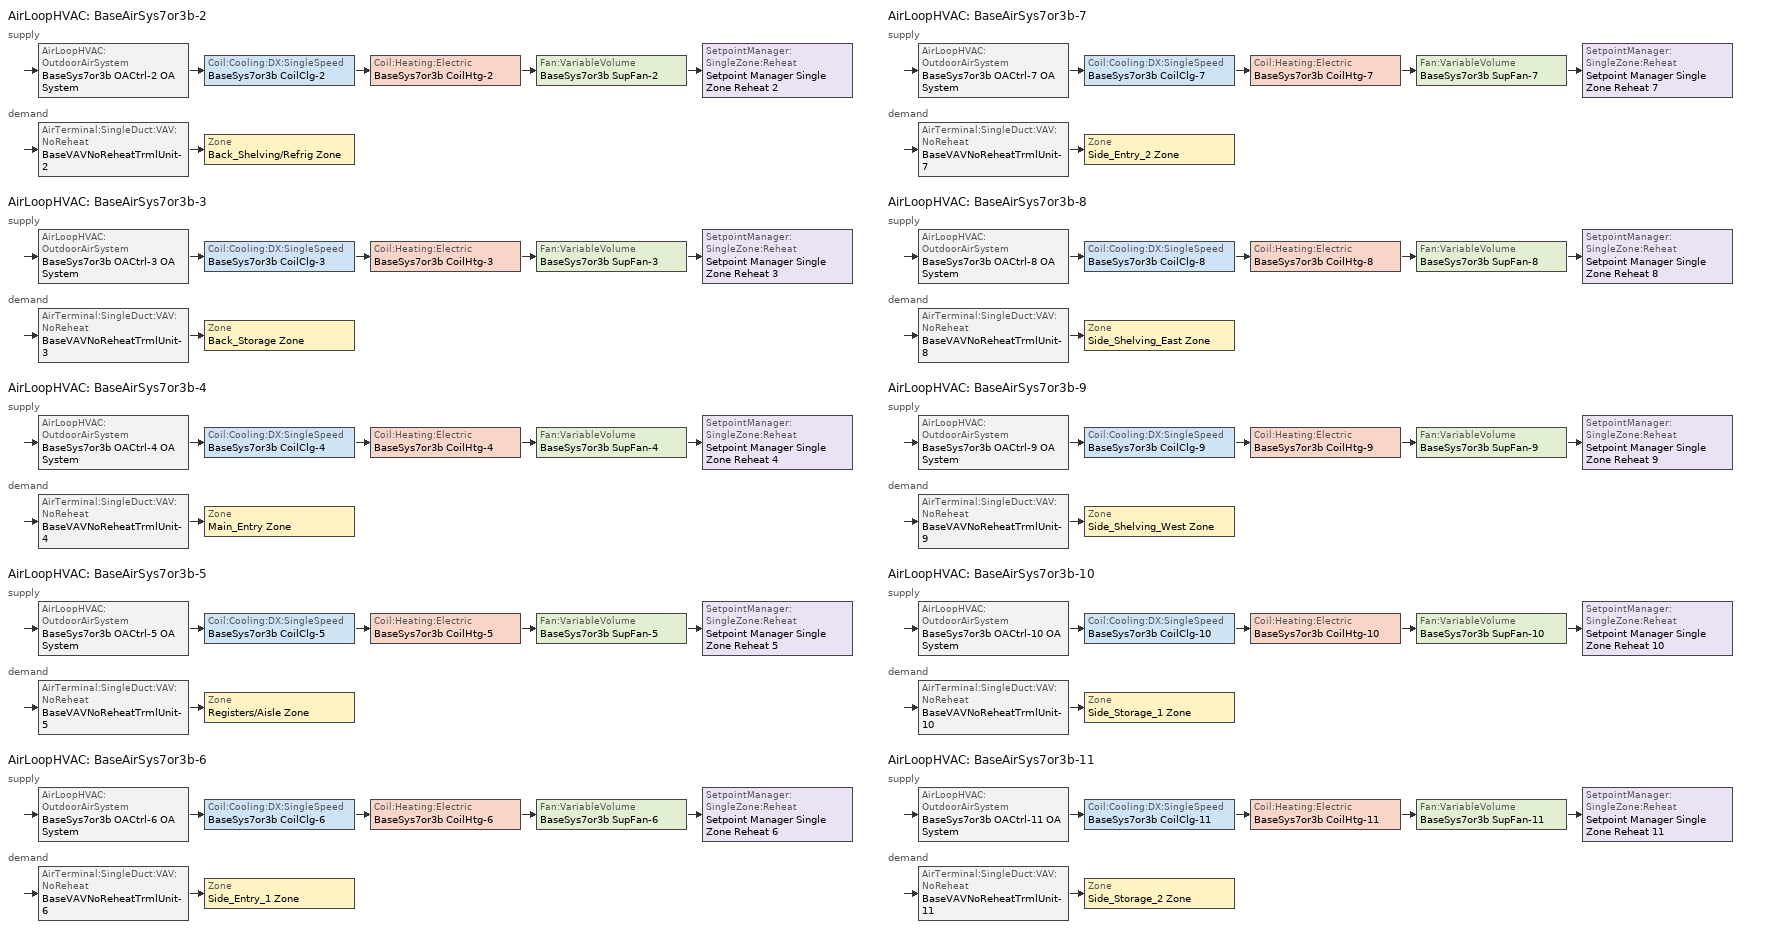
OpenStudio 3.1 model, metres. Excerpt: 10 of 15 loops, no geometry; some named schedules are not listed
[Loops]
AirLoopHVAC 'BaseAirSys7or3b-2'
 supply: AirLoopHVAC:OutdoorAirSystem 'BaseSys7or3b OACtrl-2 OA System' > Coil:Cooling:DX:SingleSpeed 'BaseSys7or3b CoilClg-2' > Coil:Heating:Electric 'BaseSys7or3b CoilHtg-2' > Fan:VariableVolume 'BaseSys7or3b SupFan-2' > SetpointManager:SingleZone:Reheat 'Setpoint Manager Single Zone Reheat 2'
 demand: AirTerminal:SingleDuct:VAV:NoReheat 'BaseVAVNoReheatTrmlUnit-2' > Zone 'Back_Shelving/Refrig Zone'
AirLoopHVAC 'BaseAirSys7or3b-3'
 supply: AirLoopHVAC:OutdoorAirSystem 'BaseSys7or3b OACtrl-3 OA System' > Coil:Cooling:DX:SingleSpeed 'BaseSys7or3b CoilClg-3' > Coil:Heating:Electric 'BaseSys7or3b CoilHtg-3' > Fan:VariableVolume 'BaseSys7or3b SupFan-3' > SetpointManager:SingleZone:Reheat 'Setpoint Manager Single Zone Reheat 3'
 demand: AirTerminal:SingleDuct:VAV:NoReheat 'BaseVAVNoReheatTrmlUnit-3' > Zone 'Back_Storage Zone'
AirLoopHVAC 'BaseAirSys7or3b-4'
 supply: AirLoopHVAC:OutdoorAirSystem 'BaseSys7or3b OACtrl-4 OA System' > Coil:Cooling:DX:SingleSpeed 'BaseSys7or3b CoilClg-4' > Coil:Heating:Electric 'BaseSys7or3b CoilHtg-4' > Fan:VariableVolume 'BaseSys7or3b SupFan-4' > SetpointManager:SingleZone:Reheat 'Setpoint Manager Single Zone Reheat 4'
 demand: AirTerminal:SingleDuct:VAV:NoReheat 'BaseVAVNoReheatTrmlUnit-4' > Zone 'Main_Entry Zone'
AirLoopHVAC 'BaseAirSys7or3b-5'
 supply: AirLoopHVAC:OutdoorAirSystem 'BaseSys7or3b OACtrl-5 OA System' > Coil:Cooling:DX:SingleSpeed 'BaseSys7or3b CoilClg-5' > Coil:Heating:Electric 'BaseSys7or3b CoilHtg-5' > Fan:VariableVolume 'BaseSys7or3b SupFan-5' > SetpointManager:SingleZone:Reheat 'Setpoint Manager Single Zone Reheat 5'
 demand: AirTerminal:SingleDuct:VAV:NoReheat 'BaseVAVNoReheatTrmlUnit-5' > Zone 'Registers/Aisle Zone'
AirLoopHVAC 'BaseAirSys7or3b-6'
 supply: AirLoopHVAC:OutdoorAirSystem 'BaseSys7or3b OACtrl-6 OA System' > Coil:Cooling:DX:SingleSpeed 'BaseSys7or3b CoilClg-6' > Coil:Heating:Electric 'BaseSys7or3b CoilHtg-6' > Fan:VariableVolume 'BaseSys7or3b SupFan-6' > SetpointManager:SingleZone:Reheat 'Setpoint Manager Single Zone Reheat 6'
 demand: AirTerminal:SingleDuct:VAV:NoReheat 'BaseVAVNoReheatTrmlUnit-6' > Zone 'Side_Entry_1 Zone'
AirLoopHVAC 'BaseAirSys7or3b-7'
 supply: AirLoopHVAC:OutdoorAirSystem 'BaseSys7or3b OACtrl-7 OA System' > Coil:Cooling:DX:SingleSpeed 'BaseSys7or3b CoilClg-7' > Coil:Heating:Electric 'BaseSys7or3b CoilHtg-7' > Fan:VariableVolume 'BaseSys7or3b SupFan-7' > SetpointManager:SingleZone:Reheat 'Setpoint Manager Single Zone Reheat 7'
 demand: AirTerminal:SingleDuct:VAV:NoReheat 'BaseVAVNoReheatTrmlUnit-7' > Zone 'Side_Entry_2 Zone'
AirLoopHVAC 'BaseAirSys7or3b-8'
 supply: AirLoopHVAC:OutdoorAirSystem 'BaseSys7or3b OACtrl-8 OA System' > Coil:Cooling:DX:SingleSpeed 'BaseSys7or3b CoilClg-8' > Coil:Heating:Electric 'BaseSys7or3b CoilHtg-8' > Fan:VariableVolume 'BaseSys7or3b SupFan-8' > SetpointManager:SingleZone:Reheat 'Setpoint Manager Single Zone Reheat 8'
 demand: AirTerminal:SingleDuct:VAV:NoReheat 'BaseVAVNoReheatTrmlUnit-8' > Zone 'Side_Shelving_East Zone'
AirLoopHVAC 'BaseAirSys7or3b-9'
 supply: AirLoopHVAC:OutdoorAirSystem 'BaseSys7or3b OACtrl-9 OA System' > Coil:Cooling:DX:SingleSpeed 'BaseSys7or3b CoilClg-9' > Coil:Heating:Electric 'BaseSys7or3b CoilHtg-9' > Fan:VariableVolume 'BaseSys7or3b SupFan-9' > SetpointManager:SingleZone:Reheat 'Setpoint Manager Single Zone Reheat 9'
 demand: AirTerminal:SingleDuct:VAV:NoReheat 'BaseVAVNoReheatTrmlUnit-9' > Zone 'Side_Shelving_West Zone'
AirLoopHVAC 'BaseAirSys7or3b-10'
 supply: AirLoopHVAC:OutdoorAirSystem 'BaseSys7or3b OACtrl-10 OA System' > Coil:Cooling:DX:SingleSpeed 'BaseSys7or3b CoilClg-10' > Coil:Heating:Electric 'BaseSys7or3b CoilHtg-10' > Fan:VariableVolume 'BaseSys7or3b SupFan-10' > SetpointManager:SingleZone:Reheat 'Setpoint Manager Single Zone Reheat 10'
 demand: AirTerminal:SingleDuct:VAV:NoReheat 'BaseVAVNoReheatTrmlUnit-10' > Zone 'Side_Storage_1 Zone'
AirLoopHVAC 'BaseAirSys7or3b-11'
 supply: AirLoopHVAC:OutdoorAirSystem 'BaseSys7or3b OACtrl-11 OA System' > Coil:Cooling:DX:SingleSpeed 'BaseSys7or3b CoilClg-11' > Coil:Heating:Electric 'BaseSys7or3b CoilHtg-11' > Fan:VariableVolume 'BaseSys7or3b SupFan-11' > SetpointManager:SingleZone:Reheat 'Setpoint Manager Single Zone Reheat 11'
 demand: AirTerminal:SingleDuct:VAV:NoReheat 'BaseVAVNoReheatTrmlUnit-11' > Zone 'Side_Storage_2 Zone'
[Sizing:Zone] Zone Cooling Design Supply Air Temperature Input Method=TemperatureDifference; Zone Cooling Design Supply Air Temperature {C}=14; Zone Cooling Design Supply Air Temperature Difference {deltaC}=11.1111; Zone Heating Design Supply Air Temperature Input Method=TemperatureDifference; Zone Heating Design Supply Air Temperature {C}=40; Zone Heating Design Supply Air Temperature Difference {deltaC}=13.8889; Zone Cooling Design Supply Air Humidity Ratio {kg-H2O/kg-air}=0.0085; Zone Heating Design Supply Air Humidity Ratio {kg-H2O/kg-air}=0.008; Zone Heating Sizing Factor=1; Zone Cooling Sizing Factor=1; Cooling Design Air Flow Method=DesignDay; Cooling Minimum Air Flow per Zone Floor Area {m3/s-m2}=0; Cooling Minimum Air Flow {m3/s}=0; Cooling Minimum Air Flow Fraction=0; Heating Design Air Flow Method=DesignDayWithLimit; Heating Maximum Air Flow per Zone Floor Area {m3/s-m2}=0; Heating Maximum Air Flow {m3/s}=0; Heating Maximum Air Flow Fraction=0.5; Account for Dedicated Outdoor Air System=No; Dedicated Outdoor Air System Control Strategy=NeutralSupplyAir; Dedicated Outdoor Air Low Setpoint Temperature for Design {C}=autosize; Dedicated Outdoor Air High Setpoint Temperature for Design {C}=autosize
Back_Shelving/Refrig Zone; Back_Storage Zone; Main_Entry Zone; Registers/Aisle Zone; Side_Entry_1 Zone; Side_Entry_2 Zone; Side_Shelving_East Zone; Side_Shelving_West Zone; Side_Storage_1 Zone; Side_Storage_2 Zone
[Zone equipment]
Back_Shelving/Refrig Zone: BaseVAVNoReheatTrmlUnit-2
Back_Storage Zone: BaseVAVNoReheatTrmlUnit-3
Main_Entry Zone: BaseVAVNoReheatTrmlUnit-4
Registers/Aisle Zone: BaseVAVNoReheatTrmlUnit-5
Side_Entry_1 Zone: BaseVAVNoReheatTrmlUnit-6
Side_Entry_2 Zone: BaseVAVNoReheatTrmlUnit-7
Side_Shelving_East Zone: BaseVAVNoReheatTrmlUnit-8
Side_Shelving_West Zone: BaseVAVNoReheatTrmlUnit-9
Side_Storage_1 Zone: BaseVAVNoReheatTrmlUnit-10
Side_Storage_2 Zone: BaseVAVNoReheatTrmlUnit-11
[AirLoopHVAC] Availability Schedule=RetailHVACAvail; Design Supply Air Flow Rate {m3/s}=autosize; Design Return Air Flow Fraction of Supply Air Flow=1
BaseAirSys7or3b-2; BaseAirSys7or3b-3; BaseAirSys7or3b-4; BaseAirSys7or3b-5; BaseAirSys7or3b-6; BaseAirSys7or3b-7; BaseAirSys7or3b-8; BaseAirSys7or3b-9; BaseAirSys7or3b-10; BaseAirSys7or3b-11
[Sizing:System] Type of Load to Size On=Sensible; Design Outdoor Air Flow Rate {m3/s}=Autosize; Central Heating Maximum System Air Flow Ratio=0.5; Preheat Design Temperature {C}=5.68434e-14; Preheat Design Humidity Ratio {kg-H2O/kg-Air}=0; Precool Design Temperature {C}=5.68434e-14; Precool Design Humidity Ratio {kg-H2O/kg-Air}=0; Central Cooling Design Supply Air Temperature {C}=12.7778; Central Heating Design Supply Air Temperature {C}=35; Sizing Option=NonCoincident; 100% Outdoor Air in Cooling=No; 100% Outdoor Air in Heating=No; Central Cooling Design Supply Air Humidity Ratio {kg-H2O/kg-Air}=0.0085; Central Heating Design Supply Air Humidity Ratio {kg-H2O/kg-Air}=0.008; Cooling Design Air Flow Method=DesignDay; Cooling Design Air Flow Rate {m3/s}=0; Heating Design Air Flow Method=DesignDay; Heating Design Air Flow Rate {m3/s}=0; System Outdoor Air Method=ZoneSum; Zone Maximum Outdoor Air Fraction=1; Cooling Supply Air Flow Rate Per Floor Area {m3/s-m2}=0.00996765; Cooling Fraction of Autosized Cooling Supply Air Flow Rate=1; Cooling Supply Air Flow Rate Per Unit Cooling Capacity {m3/s-W}=3.94755e-05; Heating Supply Air Flow Rate Per Floor Area {m3/s-m2}=0.00996765; Heating Fraction of Autosized Heating Supply Air Flow Rate=1; Heating Fraction of Autosized Cooling Supply Air Flow Rate=1; Heating Supply Air Flow Rate Per Unit Heating Capacity {m3/s-W}=3.15882e-05; Cooling Design Capacity Method=CoolingDesignCapacity; Cooling Design Capacity {W}=autosize; Cooling Design Capacity Per Floor Area {W/m2}=234.7; Fraction of Autosized Cooling Design Capacity=1; Heating Design Capacity Method=HeatingDesignCapacity; Heating Design Capacity {W}=autosize; Heating Design Capacity Per Floor Area {W/m2}=157; Fraction of Autosized Heating Design Capacity=1; Central Cooling Capacity Control Method=OnOff
BaseAirSys7or3b-2; BaseAirSys7or3b-3; BaseAirSys7or3b-4; BaseAirSys7or3b-5; BaseAirSys7or3b-6; BaseAirSys7or3b-7; BaseAirSys7or3b-8; BaseAirSys7or3b-9; BaseAirSys7or3b-10; BaseAirSys7or3b-11
[Fan:VariableVolume] Availability Schedule=Always On Discrete; Fan Total Efficiency=1; Pressure Rise {Pa}=0; Maximum Flow Rate {m3/s}=Autosize; Fan Power Minimum Flow Rate Input Method=FixedFlowRate; Fan Power Minimum Flow Fraction=0; Fan Power Minimum Air Flow Rate {m3/s}=0; Motor Efficiency=1; Motor In Airstream Fraction=1; Fan Power Coefficient 1=0.027828; Fan Power Coefficient 2=0.026583; Fan Power Coefficient 3=-0.087069; Fan Power Coefficient 4=1.03092; Fan Power Coefficient 5=0
BaseSys7or3b SupFan-2; BaseSys7or3b SupFan-3; BaseSys7or3b SupFan-4; BaseSys7or3b SupFan-5; BaseSys7or3b SupFan-6; BaseSys7or3b SupFan-7; BaseSys7or3b SupFan-8; BaseSys7or3b SupFan-9; BaseSys7or3b SupFan-10; BaseSys7or3b SupFan-11
[Coil:Heating:Electric] Availability Schedule=Always On Discrete
BaseSys7or3b CoilHtg-2; BaseSys7or3b CoilHtg-3; BaseSys7or3b CoilHtg-4; BaseSys7or3b CoilHtg-5; BaseSys7or3b CoilHtg-6; BaseSys7or3b CoilHtg-7; BaseSys7or3b CoilHtg-8; BaseSys7or3b CoilHtg-9; BaseSys7or3b CoilHtg-10; BaseSys7or3b CoilHtg-11
[Coil:Cooling:DX:SingleSpeed] Availability Schedule=Always On Discrete; Rated Total Cooling Capacity {W}=autosize; Rated Sensible Heat Ratio=autosize; Rated COP {W/W}=3; Rated Air Flow Rate {m3/s}=autosize; Rated Evaporator Fan Power Per Volume Flow Rate {W/(m3/s)}=773.3; Total Cooling Capacity Function of Temperature Curve=CoilClgDXQRatio_fTwbToadbSI; Total Cooling Capacity Function of Flow Fraction Curve=CoilClgDXSnglQRatio_fCFMRatio; Energy Input Ratio Function of Temperature Curve=CoilClgDXEIRRatio_fTwbToadbSI; Energy Input Ratio Function of Flow Fraction Curve=CoilClgDXSnglEIRRatio_fCFMRatio; Part Load Fraction Correlation Curve=CoilClgDXEIRRatio_fQFrac; Minimum Outdoor Dry-Bulb Temperature for Compressor Operation {C}=-25; Condenser Type=AirCooled; Evaporative Condenser Effectiveness=0; Evaporative Condenser Air Flow Rate {m3/s}=Autosize; Evaporative Condenser Pump Rated Power Consumption {W}=Autosize; Crankcase Heater Capacity {W}=0; Maximum Outdoor Dry-Bulb Temperature for Crankcase Heater Operation {C}=0; Basin Heater Capacity {W/K}=0; Basin Heater Setpoint Temperature {C}=10
BaseSys7or3b CoilClg-2; BaseSys7or3b CoilClg-3; BaseSys7or3b CoilClg-4; BaseSys7or3b CoilClg-5; BaseSys7or3b CoilClg-6; BaseSys7or3b CoilClg-7; BaseSys7or3b CoilClg-8; BaseSys7or3b CoilClg-9; BaseSys7or3b CoilClg-10; BaseSys7or3b CoilClg-11
[Controller:OutdoorAir] Minimum Outdoor Air Flow Rate {m3/s}=0; Maximum Outdoor Air Flow Rate {m3/s}=Autosize; Economizer Control Type=NoEconomizer; Economizer Control Action Type=ModulateFlow; Economizer Maximum Limit Enthalpy {J/kg}=64000; Lockout Type=NoLockout; Minimum Limit Type=FixedMinimum; High Humidity Control=No; Heat Recovery Bypass Control Type=BypassWhenOAFlowGreaterThanMinimum
Name | Minimum Outdoor Air Schedule | Controller Mechanical Ventilation
BaseSys7or3b OACtrl-2 | BaseSys7or3b OACtrl-2 Schedule | BaseSys7or3b OACtrl-2 Mech Vent Controller
BaseSys7or3b OACtrl-3 | BaseSys7or3b OACtrl-3 Schedule | BaseSys7or3b OACtrl-3 Mech Vent Controller
BaseSys7or3b OACtrl-4 | BaseSys7or3b OACtrl-4 Schedule | BaseSys7or3b OACtrl-4 Mech Vent Controller
BaseSys7or3b OACtrl-5 | BaseSys7or3b OACtrl-5 Schedule | BaseSys7or3b OACtrl-5 Mech Vent Controller
BaseSys7or3b OACtrl-6 | BaseSys7or3b OACtrl-6 Schedule | BaseSys7or3b OACtrl-6 Mech Vent Controller
BaseSys7or3b OACtrl-7 | BaseSys7or3b OACtrl-7 Schedule | BaseSys7or3b OACtrl-7 Mech Vent Controller
BaseSys7or3b OACtrl-8 | BaseSys7or3b OACtrl-8 Schedule | BaseSys7or3b OACtrl-8 Mech Vent Controller
BaseSys7or3b OACtrl-9 | BaseSys7or3b OACtrl-9 Schedule | BaseSys7or3b OACtrl-9 Mech Vent Controller
BaseSys7or3b OACtrl-10 | BaseSys7or3b OACtrl-10 Schedule | BaseSys7or3b OACtrl-10 Mech Vent Controller
BaseSys7or3b OACtrl-11 | BaseSys7or3b OACtrl-11 Schedule | BaseSys7or3b OACtrl-11 Mech Vent Controller
[Controller:MechanicalVentilation] Availability Schedule=Always On Discrete; System Outdoor Air Method=ZoneSum
BaseSys7or3b OACtrl-2 Mech Vent Controller; BaseSys7or3b OACtrl-3 Mech Vent Controller; BaseSys7or3b OACtrl-4 Mech Vent Controller; BaseSys7or3b OACtrl-5 Mech Vent Controller; BaseSys7or3b OACtrl-6 Mech Vent Controller; BaseSys7or3b OACtrl-7 Mech Vent Controller; BaseSys7or3b OACtrl-8 Mech Vent Controller; BaseSys7or3b OACtrl-9 Mech Vent Controller; BaseSys7or3b OACtrl-10 Mech Vent Controller; BaseSys7or3b OACtrl-11 Mech Vent Controller
[AirLoopHVAC:OutdoorAirSystem]
Name | Controller
BaseSys7or3b OACtrl-2 OA System | BaseSys7or3b OACtrl-2
BaseSys7or3b OACtrl-3 OA System | BaseSys7or3b OACtrl-3
BaseSys7or3b OACtrl-4 OA System | BaseSys7or3b OACtrl-4
BaseSys7or3b OACtrl-5 OA System | BaseSys7or3b OACtrl-5
BaseSys7or3b OACtrl-6 OA System | BaseSys7or3b OACtrl-6
BaseSys7or3b OACtrl-7 OA System | BaseSys7or3b OACtrl-7
BaseSys7or3b OACtrl-8 OA System | BaseSys7or3b OACtrl-8
BaseSys7or3b OACtrl-9 OA System | BaseSys7or3b OACtrl-9
BaseSys7or3b OACtrl-10 OA System | BaseSys7or3b OACtrl-10
BaseSys7or3b OACtrl-11 OA System | BaseSys7or3b OACtrl-11
[SetpointManager:SingleZone:Reheat] Minimum Supply Air Temperature {C}=12.7778; Maximum Supply Air Temperature {C}=35
Name | Control Zone | Setpoint Node or NodeList
Setpoint Manager Single Zone Reheat 2 | Back_Shelving/Refrig Zone | BaseSys7or3b SupFan-2 Outlet Node
Setpoint Manager Single Zone Reheat 3 | Back_Storage Zone | BaseSys7or3b SupFan-3 Outlet Node
Setpoint Manager Single Zone Reheat 4 | Main_Entry Zone | BaseSys7or3b SupFan-4 Outlet Node
Setpoint Manager Single Zone Reheat 5 | Registers/Aisle Zone | BaseSys7or3b SupFan-5 Outlet Node
Setpoint Manager Single Zone Reheat 6 | Side_Entry_1 Zone | BaseSys7or3b SupFan-6 Outlet Node
Setpoint Manager Single Zone Reheat 7 | Side_Entry_2 Zone | BaseSys7or3b SupFan-7 Outlet Node
Setpoint Manager Single Zone Reheat 8 | Side_Shelving_East Zone | BaseSys7or3b SupFan-8 Outlet Node
Setpoint Manager Single Zone Reheat 9 | Side_Shelving_West Zone | BaseSys7or3b SupFan-9 Outlet Node
Setpoint Manager Single Zone Reheat 10 | Side_Storage_1 Zone | BaseSys7or3b SupFan-10 Outlet Node
Setpoint Manager Single Zone Reheat 11 | Side_Storage_2 Zone | BaseSys7or3b SupFan-11 Outlet Node
[AirTerminal:SingleDuct:VAV:NoReheat] Availability Schedule=Always On Discrete; Maximum Air Flow Rate {m3/s}=autosize; Zone Minimum Air Flow Input Method=FixedFlowRate; Constant Minimum Air Flow Fraction=0.3; Control For Outdoor Air=No
Name | Fixed Minimum Air Flow Rate {m3/s}
BaseVAVNoReheatTrmlUnit-2 | 5.54538
BaseVAVNoReheatTrmlUnit-3 | 1.99634
BaseVAVNoReheatTrmlUnit-4; BaseVAVNoReheatTrmlUnit-6; BaseVAVNoReheatTrmlUnit-7 | 1.59282
BaseVAVNoReheatTrmlUnit-5 | 6.90223
BaseVAVNoReheatTrmlUnit-8; BaseVAVNoReheatTrmlUnit-9 | 3.45112
BaseVAVNoReheatTrmlUnit-10 | 0.906139
BaseVAVNoReheatTrmlUnit-11 | 0.353961
[Curve:Biquadratic] Minimum Value of x=13.89; Maximum Value of x=25; Minimum Value of y=23.89; Maximum Value of y=46.11; Minimum Curve Output=0.77
Name | Coefficient1 Constant | Coefficient2 x | Coefficient3 x**2 | Coefficient4 y | Coefficient5 y**2 | Coefficient6 x*y | Maximum Curve Output
CoilClgDXQRatio_fTwbToadbSI | 0.86779 | 0.014245 | 0.000554 | -0.007569 | 3.2e-05 | -0.000191 | 1.29
CoilClgDXEIRRatio_fTwbToadbSI | 0.116709 | 0.028458 | -0.000411 | 0.021422 | 0.000162 | -0.00068 | 1.33
[Curve:Cubic]
CoilClgDXEIRRatio_fQFrac: Coefficient1 Constant=0; Coefficient2 x=5.1091; Coefficient3 x**2=-8.5515; Coefficient4 x**3=4.4744; Minimum Value of x=0.7; Maximum Value of x=1; Minimum Curve Output=0.92; Maximum Curve Output=1
[Curve:Quadratic] Minimum Value of x=0; Maximum Value of x=100
Name | Coefficient1 Constant | Coefficient2 x | Coefficient3 x**2 | Minimum Curve Output
CoilClgDXSnglQRatio_fCFMRatio | 0.8 | 0.2 | 0 | 0.8
CoilClgDXSnglEIRRatio_fCFMRatio | 1.156 | -0.1816 | 0.0256
[Schedule:Week]
RetailHVACAvailWk: RetailHVACAvailSun, RetailHVACAvailWD, RetailHVACAvailWD, RetailHVACAvailWD, RetailHVACAvailWD, RetailHVACAvailWD, RetailHVACAvailSat, RetailHVACAvailSun, AllOnHVACAvailDay, AllOnHVACAvailDay, RetailHVACAvailSun, RetailHVACAvailSun
BaseSys7or3b OACtrl-2 Schedule Week 1: BaseSys7or3b OACtrl-2 Schedule Week 1 Sunday, BaseSys7or3b OACtrl-2 Schedule Week 1 Monday, BaseSys7or3b OACtrl-2 Schedule Week 1 Tuesday, BaseSys7or3b OACtrl-2 Schedule Week 1 Wednesday, BaseSys7or3b OACtrl-2 Schedule Week 1 Thursday, BaseSys7or3b OACtrl-2 Schedule Week 1 Friday, BaseSys7or3b OACtrl-2 Schedule Week 1 Saturday, BaseSys7or3b OACtrl-2 Schedule Week 1 Holiday, BaseSys7or3b OACtrl-2 Schedule Week 1 Summer, BaseSys7or3b OACtrl-2 Schedule Week 1 Winter, BaseSys7or3b OACtrl-2 Schedule Week 1 Custom 1, BaseSys7or3b OACtrl-2 Schedule Week 1 Custom 2
BaseSys7or3b OACtrl-3 Schedule Week 1: BaseSys7or3b OACtrl-3 Schedule Week 1 Sunday, BaseSys7or3b OACtrl-3 Schedule Week 1 Monday, BaseSys7or3b OACtrl-3 Schedule Week 1 Tuesday, BaseSys7or3b OACtrl-3 Schedule Week 1 Wednesday, BaseSys7or3b OACtrl-3 Schedule Week 1 Thursday, BaseSys7or3b OACtrl-3 Schedule Week 1 Friday, BaseSys7or3b OACtrl-3 Schedule Week 1 Saturday, BaseSys7or3b OACtrl-3 Schedule Week 1 Holiday, BaseSys7or3b OACtrl-3 Schedule Week 1 Summer, BaseSys7or3b OACtrl-3 Schedule Week 1 Winter, BaseSys7or3b OACtrl-3 Schedule Week 1 Custom 1, BaseSys7or3b OACtrl-3 Schedule Week 1 Custom 2
BaseSys7or3b OACtrl-4 Schedule Week 1: BaseSys7or3b OACtrl-4 Schedule Week 1 Sunday, BaseSys7or3b OACtrl-4 Schedule Week 1 Monday, BaseSys7or3b OACtrl-4 Schedule Week 1 Tuesday, BaseSys7or3b OACtrl-4 Schedule Week 1 Wednesday, BaseSys7or3b OACtrl-4 Schedule Week 1 Thursday, BaseSys7or3b OACtrl-4 Schedule Week 1 Friday, BaseSys7or3b OACtrl-4 Schedule Week 1 Saturday, BaseSys7or3b OACtrl-4 Schedule Week 1 Holiday, BaseSys7or3b OACtrl-4 Schedule Week 1 Summer, BaseSys7or3b OACtrl-4 Schedule Week 1 Winter, BaseSys7or3b OACtrl-4 Schedule Week 1 Custom 1, BaseSys7or3b OACtrl-4 Schedule Week 1 Custom 2
BaseSys7or3b OACtrl-5 Schedule Week 1: BaseSys7or3b OACtrl-5 Schedule Week 1 Sunday, BaseSys7or3b OACtrl-5 Schedule Week 1 Monday, BaseSys7or3b OACtrl-5 Schedule Week 1 Tuesday, BaseSys7or3b OACtrl-5 Schedule Week 1 Wednesday, BaseSys7or3b OACtrl-5 Schedule Week 1 Thursday, BaseSys7or3b OACtrl-5 Schedule Week 1 Friday, BaseSys7or3b OACtrl-5 Schedule Week 1 Saturday, BaseSys7or3b OACtrl-5 Schedule Week 1 Holiday, BaseSys7or3b OACtrl-5 Schedule Week 1 Summer, BaseSys7or3b OACtrl-5 Schedule Week 1 Winter, BaseSys7or3b OACtrl-5 Schedule Week 1 Custom 1, BaseSys7or3b OACtrl-5 Schedule Week 1 Custom 2
[Schedule:Year]
RetailHVACAvail: 12, 31, RetailHVACAvailWk
BaseSys7or3b OACtrl-2 Schedule: 12, 31, BaseSys7or3b OACtrl-2 Schedule Week 1
BaseSys7or3b OACtrl-3 Schedule: 12, 31, BaseSys7or3b OACtrl-3 Schedule Week 1
BaseSys7or3b OACtrl-4 Schedule: 12, 31, BaseSys7or3b OACtrl-4 Schedule Week 1
BaseSys7or3b OACtrl-5 Schedule: 12, 31, BaseSys7or3b OACtrl-5 Schedule Week 1
BaseSys7or3b OACtrl-6 Schedule: 12, 31, BaseSys7or3b OACtrl-6 Schedule Week 1
BaseSys7or3b OACtrl-7 Schedule: 12, 31, BaseSys7or3b OACtrl-7 Schedule Week 1
BaseSys7or3b OACtrl-8 Schedule: 12, 31, BaseSys7or3b OACtrl-8 Schedule Week 1
BaseSys7or3b OACtrl-9 Schedule: 12, 31, BaseSys7or3b OACtrl-9 Schedule Week 1
BaseSys7or3b OACtrl-10 Schedule: 12, 31, BaseSys7or3b OACtrl-10 Schedule Week 1
BaseSys7or3b OACtrl-11 Schedule: 12, 31, BaseSys7or3b OACtrl-11 Schedule Week 1
[Schedule:Constant]
Always On Discrete: Value=1
